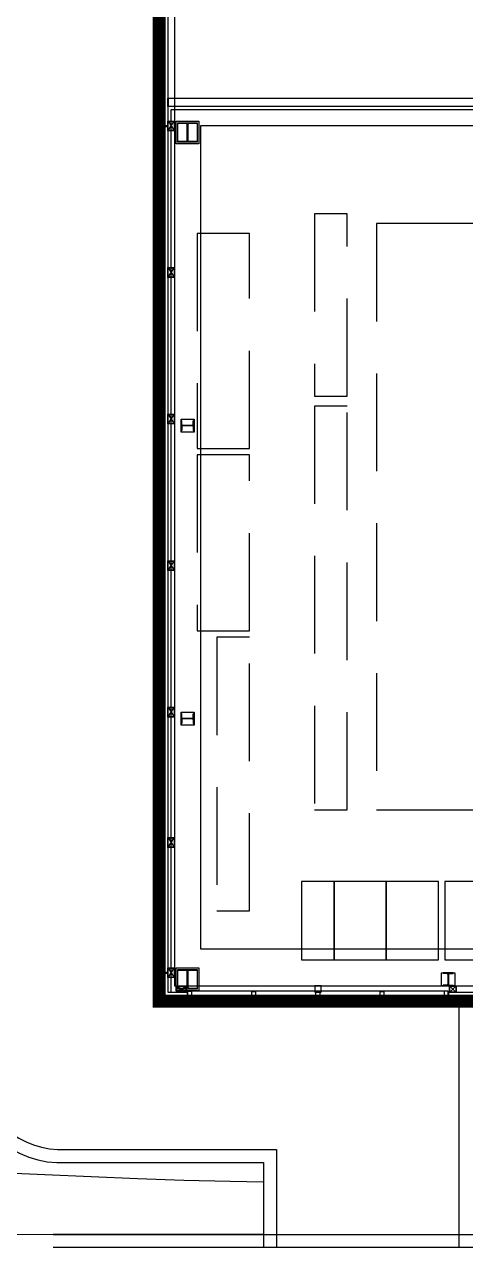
# Model space of a CAD drawing. Header units: millimetres. Extents: x 0 to 420500, y 0 to 297000.
# Drawn here: x 120202 to 126969, y 203247 to 222067 of the extents above; entities that cross this region are included whole.
import ezdxf

# ---------------------------------------------------------------- set-up
doc = ezdxf.new("R2010")
doc.units = ezdxf.units.MM
doc.header["$LTSCALE"] = 500
doc.linetypes.add('HID', pattern=[2.3, 1.5, -0.8])
for name, color, linetype in [('AA-WAXM-FRAM', 7, 'Continuous'), ('AX', 2, 'Continuous'), ('BACK', 8, 'Continuous'), ('ELE-6', 6, 'Continuous'), ('ELE-8', 8, 'Continuous'), ('HAT', 8, 'Continuous'), ('메탈판넬-2', 8, 'Continuous')]:
    doc.layers.add(name, color=color, linetype=linetype)

# ---------------------------------------------------------------- blocks, each defined once
blk = doc.blocks.new('SQ-PIPE-100X100X4.5T')
at = {"layer": 'BACK'}
for p, q in [((-89, 8), (46, 8)), ((-89, -8), (46, -8))]:
    blk.add_line(p, q, dxfattribs=at)
blk.add_circle((-69, 0), 7.5, dxfattribs=at)
blk.add_arc((-102, 0), 15.1, 330.1372, 29.8628, dxfattribs=at)
blk = doc.blocks.new('SQ-PIPE-100X100X4.5TD')
at = {"layer": 'ELE-6'}
for p, q in [((-10, 135), (-10, 0)), ((0, 135), (0, 0))]:
    blk.add_line(p, q, dxfattribs=at)
at = {"layer": 'HAT'}
blk.add_circle((-5, 122), 5, dxfattribs=at)
blk.add_arc((-5, 144), 10, 240.1368, 299.8632, dxfattribs=at)
blk = doc.blocks.new('SQ-PIPE-100X100X4.5TS')
at = {"layer": 'BACK'}
for p, q in [((-71, 4), (71, 96)), ((71, 4), (-71, 96))]:
    blk.add_line(p, q, dxfattribs=at)
for points in [[(75, 0), (75, 100), (-75, 100), (-75, 0)], [(71, 4), (71, 96), (-71, 96), (-71, 4)]]:
    blk.add_lwpolyline(points, close=True, dxfattribs=at)
blk = doc.blocks.new('SQ-PIPE-100X100X4.5TP')
at = {"layer": 'BACK'}
for p, q in [((-96, 96), (-4, 4)), ((-4, 96), (-96, 4))]:
    blk.add_line(p, q, dxfattribs=at)
for points in [[(0, 100), (0, 0), (-100, 0), (-100, 100)], [(-4, 96), (-4, 4), (-96, 4), (-96, 96)]]:
    blk.add_lwpolyline(points, close=True, dxfattribs=at)
blk = doc.blocks.new('X-PIPE-1PL')
at = {"layer": 'ELE-8'}
blk.add_lwpolyline([(1953, -43300), (2053, -43300), (2053, -43200), (1953, -43200)], close=True, dxfattribs=at)
blk.add_blockref('SQ-PIPE-100X100X4.5TP', (4120, -43300))
at = {"rotation": 180}
blk.add_blockref('SQ-PIPE-100X100X4.5TD', (4000, -43300), dxfattribs=at)
at = {"layer": 'AA-WAXM-FRAM', "xscale": -1, "rotation": 180}
for p in [(-346, -30000), (-346, -43000)]:
    blk.add_blockref('SQ-PIPE-100X100X4.5T', p, dxfattribs=at)
at = {"layer": '메탈판넬-2', "xscale": -1, "rotation": 270}
for p in [(-300, -30000), (-300, -32250), (-300, -34500), (-300, -36750), (-300, -39000), (-300, -41000), (-300, -43000)]:
    blk.add_blockref('SQ-PIPE-100X100X4.5TS', p, dxfattribs=at)
at = {"layer": '메탈판넬-2', "xscale": -1}
blk.add_blockref('SQ-PIPE-100X100X4.5TS', (-95, -43300), dxfattribs=at)
blk = doc.blocks.new('1층 창문-1')
at = {"layer": 'BACK'}
for p, q in [((41500, 42615), (41560, 42615)), ((41500, 42465), (41500, 42615)), ((41560, 42615), (41560, 42489)), ((45440, 42615), (45440, 42489)), ((45500, 42615), (45440, 42615)), ((45500, 42465), (45500, 42615)), ((41560, 42489), (41500, 42489)), ((41530, 42465), (41500, 42465)), ((41530, 42489), (41530, 42465)), ((42515, 42488), (42515, 42464)), ((43500, 42488), (43500, 42464)), ((44485, 42488), (44485, 42464)), ((45440, 42489), (45500, 42489)), ((45470, 42489), (45470, 42465)), ((45470, 42465), (45500, 42465))]:
    blk.add_line(p, q, dxfattribs=at)
at = {"layer": 'BACK', "linetype": 'Continuous'}
blk.add_line((45500, 42615), (41560, 42615), dxfattribs=at)
at = {"layer": 'BACK', "linetype": 'Continuous', "ltscale": 2}
for p, q in [((41530, 42489), (45500, 42489)), ((41530, 42465), (45470, 42465))]:
    blk.add_line(p, q, dxfattribs=at)
at = {"layer": 'BACK'}
for points in [[(42485, 42614), (42545, 42614), (42545, 42488), (42485, 42488)], [(43470, 42614), (43530, 42614), (43530, 42488), (43470, 42488)], [(44455, 42614), (44515, 42614), (44515, 42488), (44455, 42488)]]:
    blk.add_lwpolyline(points, close=True, dxfattribs=at)
blk = doc.blocks.new('지상1층 장비')
at = {"layer": 'BACK', "linetype": 'HID', "ltscale": 2}
for points in [[(43450, 54550), (43450, 51750), (43950, 51750), (43950, 54550)], [(44400, 45400), (45900, 45400), (45900, 54400), (44400, 54400)], [(41650, 54250), (41650, 50950), (42450, 50950), (42450, 54250)], [(43450, 51600), (43450, 45400), (43950, 45400), (43950, 51600)], [(41650, 50850), (41650, 48150), (42450, 48150), (42450, 50850)], [(41950, 48050), (41950, 43850), (42450, 43850), (42450, 48050)], [(43250, 44300), (43250, 43100), (43750, 43100), (43750, 44300)], [(43750, 44300), (43750, 43100), (44550, 43100), (44550, 44300)], [(44550, 44300), (44550, 43100), (45350, 43100), (45350, 44300)], [(45450, 44300), (45450, 43100), (46650, 43100), (46650, 44300)]]:
    blk.add_lwpolyline(points, close=True, dxfattribs=at)
blk = doc.blocks.new('S-SC13')
at = {"layer": 'BACK'}
for points in [[(-175, 175), (175, 175), (175, -175), (-175, -175)], [(-150, 150), (150, 150), (150, -150), (-150, -150)]]:
    blk.add_lwpolyline(points, close=True, dxfattribs=at)
blk.add_lwpolyline([(-150, -150), (-150, -135), (-23, -135, 0.414214), (-5, -117), (-5, 117, 0.414214), (-23, 135), (-150, 135), (-150, 150), (150, 150), (150, 135), (23, 135, 0.414214), (5, 117), (5, -117, 0.414214), (23, -135), (150, -135), (150, -150)], format="xyb", close=True, dxfattribs=at)
blk = doc.blocks.new('*U728')
for p, q in [((59, 185), (0, 185)), ((59, 9), (0, 9)), ((72, 172), (72, 22)), ((78, 172), (78, 22)), ((91, 185), (150, 185)), ((91, 9), (150, 9))]:
    blk.add_line(p, q)
for points in [[(150, 185), (150, 194), (0, 194), (0, 185)], [(0, 9), (0, 0), (150, 0), (150, 9)]]:
    blk.add_lwpolyline(points)
for centre, start, end in [((59, 172), 0, 90), ((59, 22), 270, 0), ((91, 172), 90, 180), ((91, 22), 180, 270)]:
    blk.add_arc(centre, 13, start, end)
blk = doc.blocks.new('S-WC1')
at = {"layer": 'BACK'}
blk.add_lwpolyline([(-100, 100), (100, 100), (100, -100), (-100, -100)], close=True, dxfattribs=at)
blk.add_blockref('*U728', (-75, -97), dxfattribs=at)

msp = doc.modelspace()

# ---------------------------------------------------------------- linework, layer by layer
at = {"layer": 'AX', "color": 6, "linetype": 'HID', "const_width": 200}
msp.add_lwpolyline([(122269, 250945), (194439, 250945), (194439, 236875), (197139, 236875), (197139, 229360), (194439, 229360), (194439, 207075), (158604, 207075), (158604, 206175), (153604, 206175), (153604, 207075), (134604, 207075), (134604, 206175), (129604, 206175), (129604, 207075), (122269, 207075), (122269, 250945)], dxfattribs=at)
at = {"layer": 'BACK'}
for p, q in [((122269, 224760), (122269, 207075)), ((122404, 224760), (122404, 207210)), ((122404, 207210), (122704, 207210)), ((122704, 207210), (122704, 207075)), ((126704, 207210), (130104, 207210)), ((126704, 207210), (126704, 207075)), ((122269, 207075), (122704, 207075)), ((126704, 207075), (130104, 207075)), ((126869, 207076), (126869, 203293)), ((124069, 204795), (124069, 203293)), ((123869, 204595), (123869, 203293))]:
    msp.add_line(p, q, dxfattribs=at)
msp.add_lwpolyline([(112244, 203518), (120642, 203494), (130681, 203493), (132434, 203447), (138853, 203535), (146721, 203516), (155384, 203509), (158577, 203523), (166483, 203614), (175348, 203624), (182642, 203696), (189135, 203730), (190106, 203877), (196762, 206444, 0.271364), (200211, 211401), (200564, 215525), (200553, 221261), (200565, 239424), (200561, 246030), (200299, 251073), (200486, 255535)], format="xyb", dxfattribs=at)
for points in [[(139104, 250810), (139104, 250710), (122504, 250710), (122504, 207310), (129814, 207310)], [(122404, 220810), (122404, 220935), (132204, 220935), (132204, 220810), (122404, 220810)], [(122404, 220873), (122408, 220873), (122408, 220814), (132200, 220814), (132200, 220931), (122408, 220931), (122408, 220873), (122404, 220873)], [(122454, 207210), (122454, 220760), (132204, 220760), (132204, 220810)], [(194239, 205271), (190106, 203677), (189135, 203530), (182642, 203496), (175348, 203424), (166483, 203414), (158577, 203323), (155384, 203309), (146721, 203316), (138853, 203335), (132434, 203247), (130681, 203293), (120642, 203294)], [(120707, 204795), (124069, 204795)], [(120697, 204595), (123869, 204595)], [(123869, 203494), (120642, 203494)]]:
    msp.add_lwpolyline(points, dxfattribs=at)
msp.add_lwpolyline([(139398, 220510), (122904, 220510), (122904, 207879), (139398, 207879)], close=True, dxfattribs=at)
at = {"layer": 'BACK', "elevation": 94000}
msp.add_lwpolyline([(119804, 204446), (120515, 204411), (120515, 204411), (121226, 204380), (121226, 204380), (121937, 204352), (121937, 204352), (122648, 204328), (122648, 204328), (123360, 204309), (123360, 204309), (123869, 204298)], dxfattribs=at)
at = {"layer": 'BACK'}
for radius, end in [(1500, 267.2508), (1300, 267.5843)]:
    msp.add_arc((120769, 206094), radius, 180, end, dxfattribs=at)

# ---------------------------------------------------------------- block references
for name, p in [('1층 창문-1', (81204, 164610)), ('X-PIPE-1PL', (122704, 250510)), ('지상1층 장비', (81204, 164610)), ('S-SC13', (122704, 220410)), ('S-SC13', (122704, 207410)), ('S-WC1', (126704, 207410))]:
    msp.add_blockref(name, p, dxfattribs=at)
at = {"layer": 'BACK', "rotation": 270}
for p in [(122704, 215910), (122704, 211410)]:
    msp.add_blockref('S-WC1', p, dxfattribs=at)

doc.saveas('drawing.dxf')
